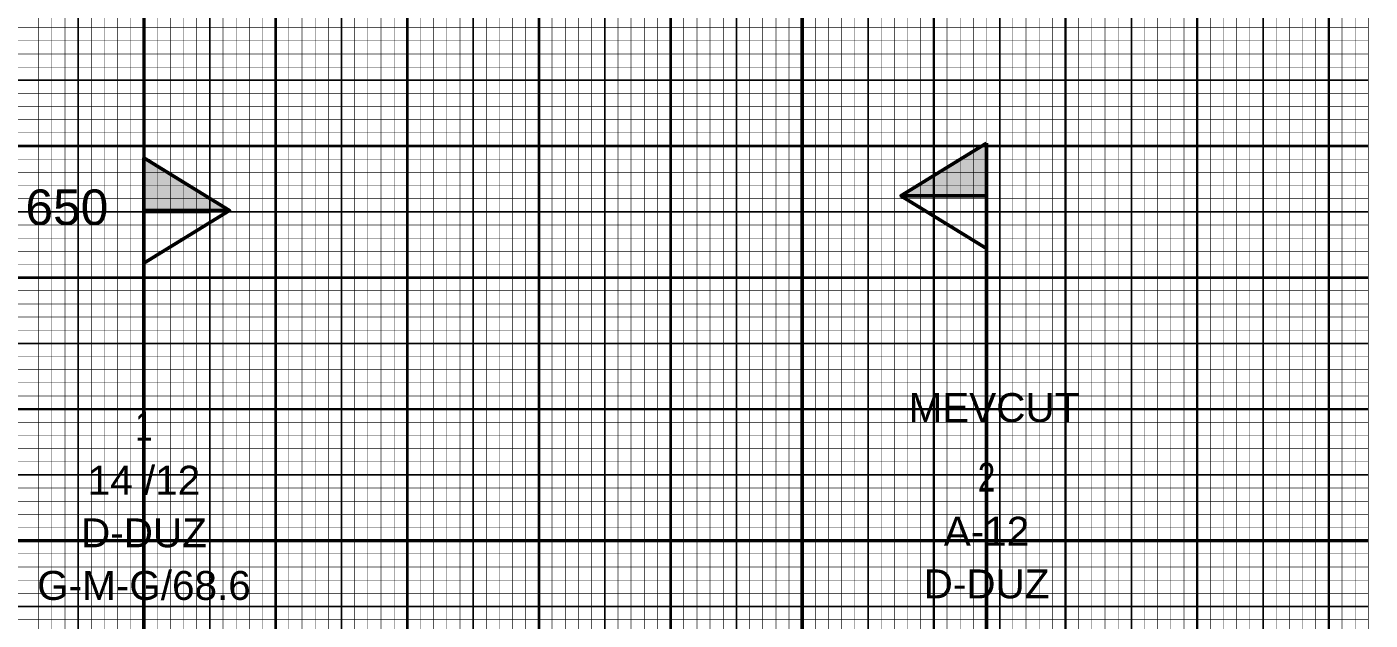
# Model space of a CAD drawing. Header units: millimetres. Extents: x -100 to 280, y 1340 to 1763.
# Drawn here: x -8.9 to 93.1, y 1594 to 1639.1 of the extents above; entities that cross this region are included whole.
import ezdxf
from ezdxf.enums import TextEntityAlignment as Align

# ---------------------------------------------------------------- set-up
doc = ezdxf.new("R2010")
doc.units = ezdxf.units.MM
for name, color, linetype, lineweight in [('Direk_Boy_Tip', 7, 'Continuous', 25), ('Direk_No', 7, 'Continuous', 30), ('Direk_Yazıları', 7, 'Continuous', 25), ('Grid10mm', 32, 'Continuous', 9), ('Grid50mm', 32, 'Continuous', 50), ('Grid5mm', 32, 'Continuous', 5), ('Some_Bayrak_Direği', 7, 'Continuous', 50), ('Taban_Tablo', 7, 'Continuous', 40), ('Taban_Tablo_Başlık_Yazıları', 7, 'Continuous', 30)]:
    doc.layers.add(name, color=color, linetype=linetype, lineweight=lineweight)
doc.layers.add('Grid1mm', color=32, linetype='Continuous')
doc.styles.add('Default', font='T_ROMANS')
doc.styles.get("Standard").update_dxf_attribs({"font": 'Arial'})

msp = doc.modelspace()

# ---------------------------------------------------------------- hatches: boundary and pattern name
at = {"layer": 'Some_Bayrak_Direği'}
for points in [[(64, 1630.22), (57.5, 1626.22), (64, 1626.22)], [(0, 1629.1), (6.5, 1625.1), (0, 1625.1)]]:
    msp.add_hatch(color=256, dxfattribs=at).paths.add_polyline_path(points)

# ---------------------------------------------------------------- linework, layer by layer
at = {"layer": 'Grid10mm', "const_width": 0.19, "flags": 128}
for points in [[(10, 1340), (10, 1744)], [(20, 1340), (20, 1744)], [(30, 1340), (30, 1744)], [(40, 1340), (40, 1744)], [(60, 1340), (60, 1744)], [(70, 1340), (70, 1744)], [(80, 1340), (80, 1744)], [(90, 1340), (90, 1744)], [(-100, 1630), (93, 1630)], [(-100, 1620), (93, 1620)], [(-100, 1610), (93, 1610)]]:
    msp.add_lwpolyline(points, dxfattribs=at)
at = {"layer": 'Grid1mm', "const_width": 0.04, "flags": 128}
for points in [[(-8, 1340), (-8, 1744)], [(-7, 1340), (-7, 1744)], [(-6, 1340), (-6, 1744)], [(-4, 1340), (-4, 1744)], [(-3, 1340), (-3, 1744)], [(-2, 1340), (-2, 1744)], [(-1, 1340), (-1, 1744)], [(1, 1340), (1, 1744)], [(2, 1340), (2, 1744)], [(3, 1340), (3, 1744)], [(4, 1340), (4, 1744)], [(6, 1340), (6, 1744)], [(7, 1340), (7, 1744)], [(8, 1340), (8, 1744)], [(9, 1340), (9, 1744)], [(11, 1340), (11, 1744)], [(12, 1340), (12, 1744)], [(13, 1340), (13, 1744)], [(14, 1340), (14, 1744)], [(16, 1340), (16, 1744)], [(17, 1340), (17, 1744)], [(18, 1340), (18, 1744)], [(19, 1340), (19, 1744)], [(21, 1340), (21, 1744)], [(22, 1340), (22, 1744)], [(23, 1340), (23, 1744)], [(24, 1340), (24, 1744)], [(26, 1340), (26, 1744)], [(27, 1340), (27, 1744)], [(28, 1340), (28, 1744)], [(29, 1340), (29, 1744)], [(31, 1340), (31, 1744)], [(32, 1340), (32, 1744)], [(33, 1340), (33, 1744)], [(34, 1340), (34, 1744)], [(36, 1340), (36, 1744)], [(37, 1340), (37, 1744)], [(38, 1340), (38, 1744)], [(39, 1340), (39, 1744)], [(41, 1340), (41, 1744)], [(42, 1340), (42, 1744)], [(43, 1340), (43, 1744)], [(44, 1340), (44, 1744)], [(46, 1340), (46, 1744)], [(47, 1340), (47, 1744)], [(48, 1340), (48, 1744)], [(49, 1340), (49, 1744)], [(51, 1340), (51, 1744)], [(52, 1340), (52, 1744)], [(53, 1340), (53, 1744)], [(54, 1340), (54, 1744)], [(56, 1340), (56, 1744)], [(57, 1340), (57, 1744)], [(58, 1340), (58, 1744)], [(59, 1340), (59, 1744)], [(61, 1340), (61, 1744)], [(62, 1340), (62, 1744)], [(63, 1340), (63, 1744)], [(64, 1340), (64, 1744)], [(66, 1340), (66, 1744)], [(67, 1340), (67, 1744)], [(68, 1340), (68, 1744)], [(69, 1340), (69, 1744)], [(71, 1340), (71, 1744)], [(72, 1340), (72, 1744)], [(73, 1340), (73, 1744)], [(74, 1340), (74, 1744)], [(76, 1340), (76, 1744)], [(77, 1340), (77, 1744)], [(78, 1340), (78, 1744)], [(79, 1340), (79, 1744)], [(81, 1340), (81, 1744)], [(82, 1340), (82, 1744)], [(83, 1340), (83, 1744)], [(84, 1340), (84, 1744)], [(86, 1340), (86, 1744)], [(87, 1340), (87, 1744)], [(88, 1340), (88, 1744)], [(89, 1340), (89, 1744)], [(91, 1340), (91, 1744)], [(92, 1340), (92, 1744)], [(93, 1340), (93, 1744)], [(-100, 1639), (93, 1639)], [(-100, 1638), (93, 1638)], [(-100, 1637), (93, 1637)], [(-100, 1636), (93, 1636)], [(-100, 1634), (93, 1634)], [(-100, 1633), (93, 1633)], [(-100, 1632), (93, 1632)], [(-100, 1631), (93, 1631)], [(-100, 1629), (93, 1629)], [(-100, 1628), (93, 1628)], [(-100, 1627), (93, 1627)], [(-100, 1626), (93, 1626)], [(-100, 1624), (93, 1624)], [(-100, 1623), (93, 1623)], [(-100, 1622), (93, 1622)], [(-100, 1621), (93, 1621)], [(-100, 1619), (93, 1619)], [(-100, 1618), (93, 1618)], [(-100, 1617), (93, 1617)], [(-100, 1616), (93, 1616)], [(-100, 1614), (93, 1614)], [(-100, 1613), (93, 1613)], [(-100, 1612), (93, 1612)], [(-100, 1611), (93, 1611)], [(-100, 1609), (93, 1609)], [(-100, 1608), (93, 1608)], [(-100, 1607), (93, 1607)], [(-100, 1606), (93, 1606)], [(-100, 1604), (93, 1604)], [(-100, 1603), (93, 1603)], [(-100, 1602), (93, 1602)], [(-100, 1601), (93, 1601)], [(-100, 1599), (93, 1599)], [(-100, 1598), (93, 1598)], [(-100, 1597), (93, 1597)], [(-100, 1596), (93, 1596)], [(-100, 1594), (93, 1594)]]:
    msp.add_lwpolyline(points, dxfattribs=at)
at = {"layer": 'Grid50mm', "const_width": 0.27, "flags": 128}
for points in [[(0, 1340), (0, 1744)], [(50, 1340), (50, 1744)], [(-100, 1600), (93, 1600)]]:
    msp.add_lwpolyline(points, dxfattribs=at)
at = {"layer": 'Grid5mm', "const_width": 0.13, "flags": 128}
for points in [[(-5, 1340), (-5, 1744)], [(5, 1340), (5, 1744)], [(15, 1340), (15, 1744)], [(25, 1340), (25, 1744)], [(35, 1340), (35, 1744)], [(45, 1340), (45, 1744)], [(55, 1340), (55, 1744)], [(65, 1340), (65, 1744)], [(75, 1340), (75, 1744)], [(85, 1340), (85, 1744)], [(-100, 1635), (93, 1635)], [(-100, 1625), (93, 1625)], [(-100, 1615), (93, 1615)], [(-100, 1605), (93, 1605)], [(-100, 1595), (93, 1595)]]:
    msp.add_lwpolyline(points, dxfattribs=at)
at = {"layer": 'Some_Bayrak_Direği'}
for p, q in [((64, 1630.22), (64, 1500)), ((0, 1629.1), (0, 1500))]:
    msp.add_line(p, q, dxfattribs=at)
at = {"layer": 'Some_Bayrak_Direği', "flags": 128}
for points in [[(64, 1630.22), (57.5, 1626.22), (64, 1626.22)], [(0, 1629.1), (6.5, 1625.1), (0, 1625.1)], [(64, 1626.22), (57.5, 1626.22), (64, 1622.22)], [(0, 1625.1), (6.5, 1625.1), (0, 1621.1)]]:
    msp.add_lwpolyline(points, close=True, dxfattribs=at)
at = {"layer": 'Taban_Tablo'}
for p, q in [((0, 1500), (0, 1763.1)), ((0, 1625), (5, 1625))]:
    msp.add_line(p, q, dxfattribs=at)

# ---------------------------------------------------------------- texts
at = {"layer": 'Direk_Boy_Tip'}
for s, p in [('MEVCUT', (64.56, 1610.12)), ('14 /12', (0, 1604.6)), ('A-12', (64, 1600.72))]:
    msp.add_text(s, height=2.2, dxfattribs=at).set_placement(p, align=Align.MIDDLE_CENTER)
at = {"layer": 'Direk_No', "style": 'Default', "width": 0.8}
for s, p in [('1', (0, 1608.7)), ('2', (64, 1604.83))]:
    msp.add_text(s, height=2.2, dxfattribs=at).set_placement(p, align=Align.MIDDLE_CENTER)
at = {"layer": 'Direk_Yazıları'}
for s, p in [('D-DUZ', (0, 1600.6)), ('G-M-G/68.6', (0, 1596.6)), ('D-DUZ', (64, 1596.72))]:
    msp.add_text(s, height=2.2, dxfattribs=at).set_placement(p, align=Align.MIDDLE_CENTER)
at = {"layer": 'Taban_Tablo_Başlık_Yazıları'}
msp.add_text('650', height=2.7, dxfattribs=at).set_placement((-9, 1624))

doc.saveas('drawing.dxf')
